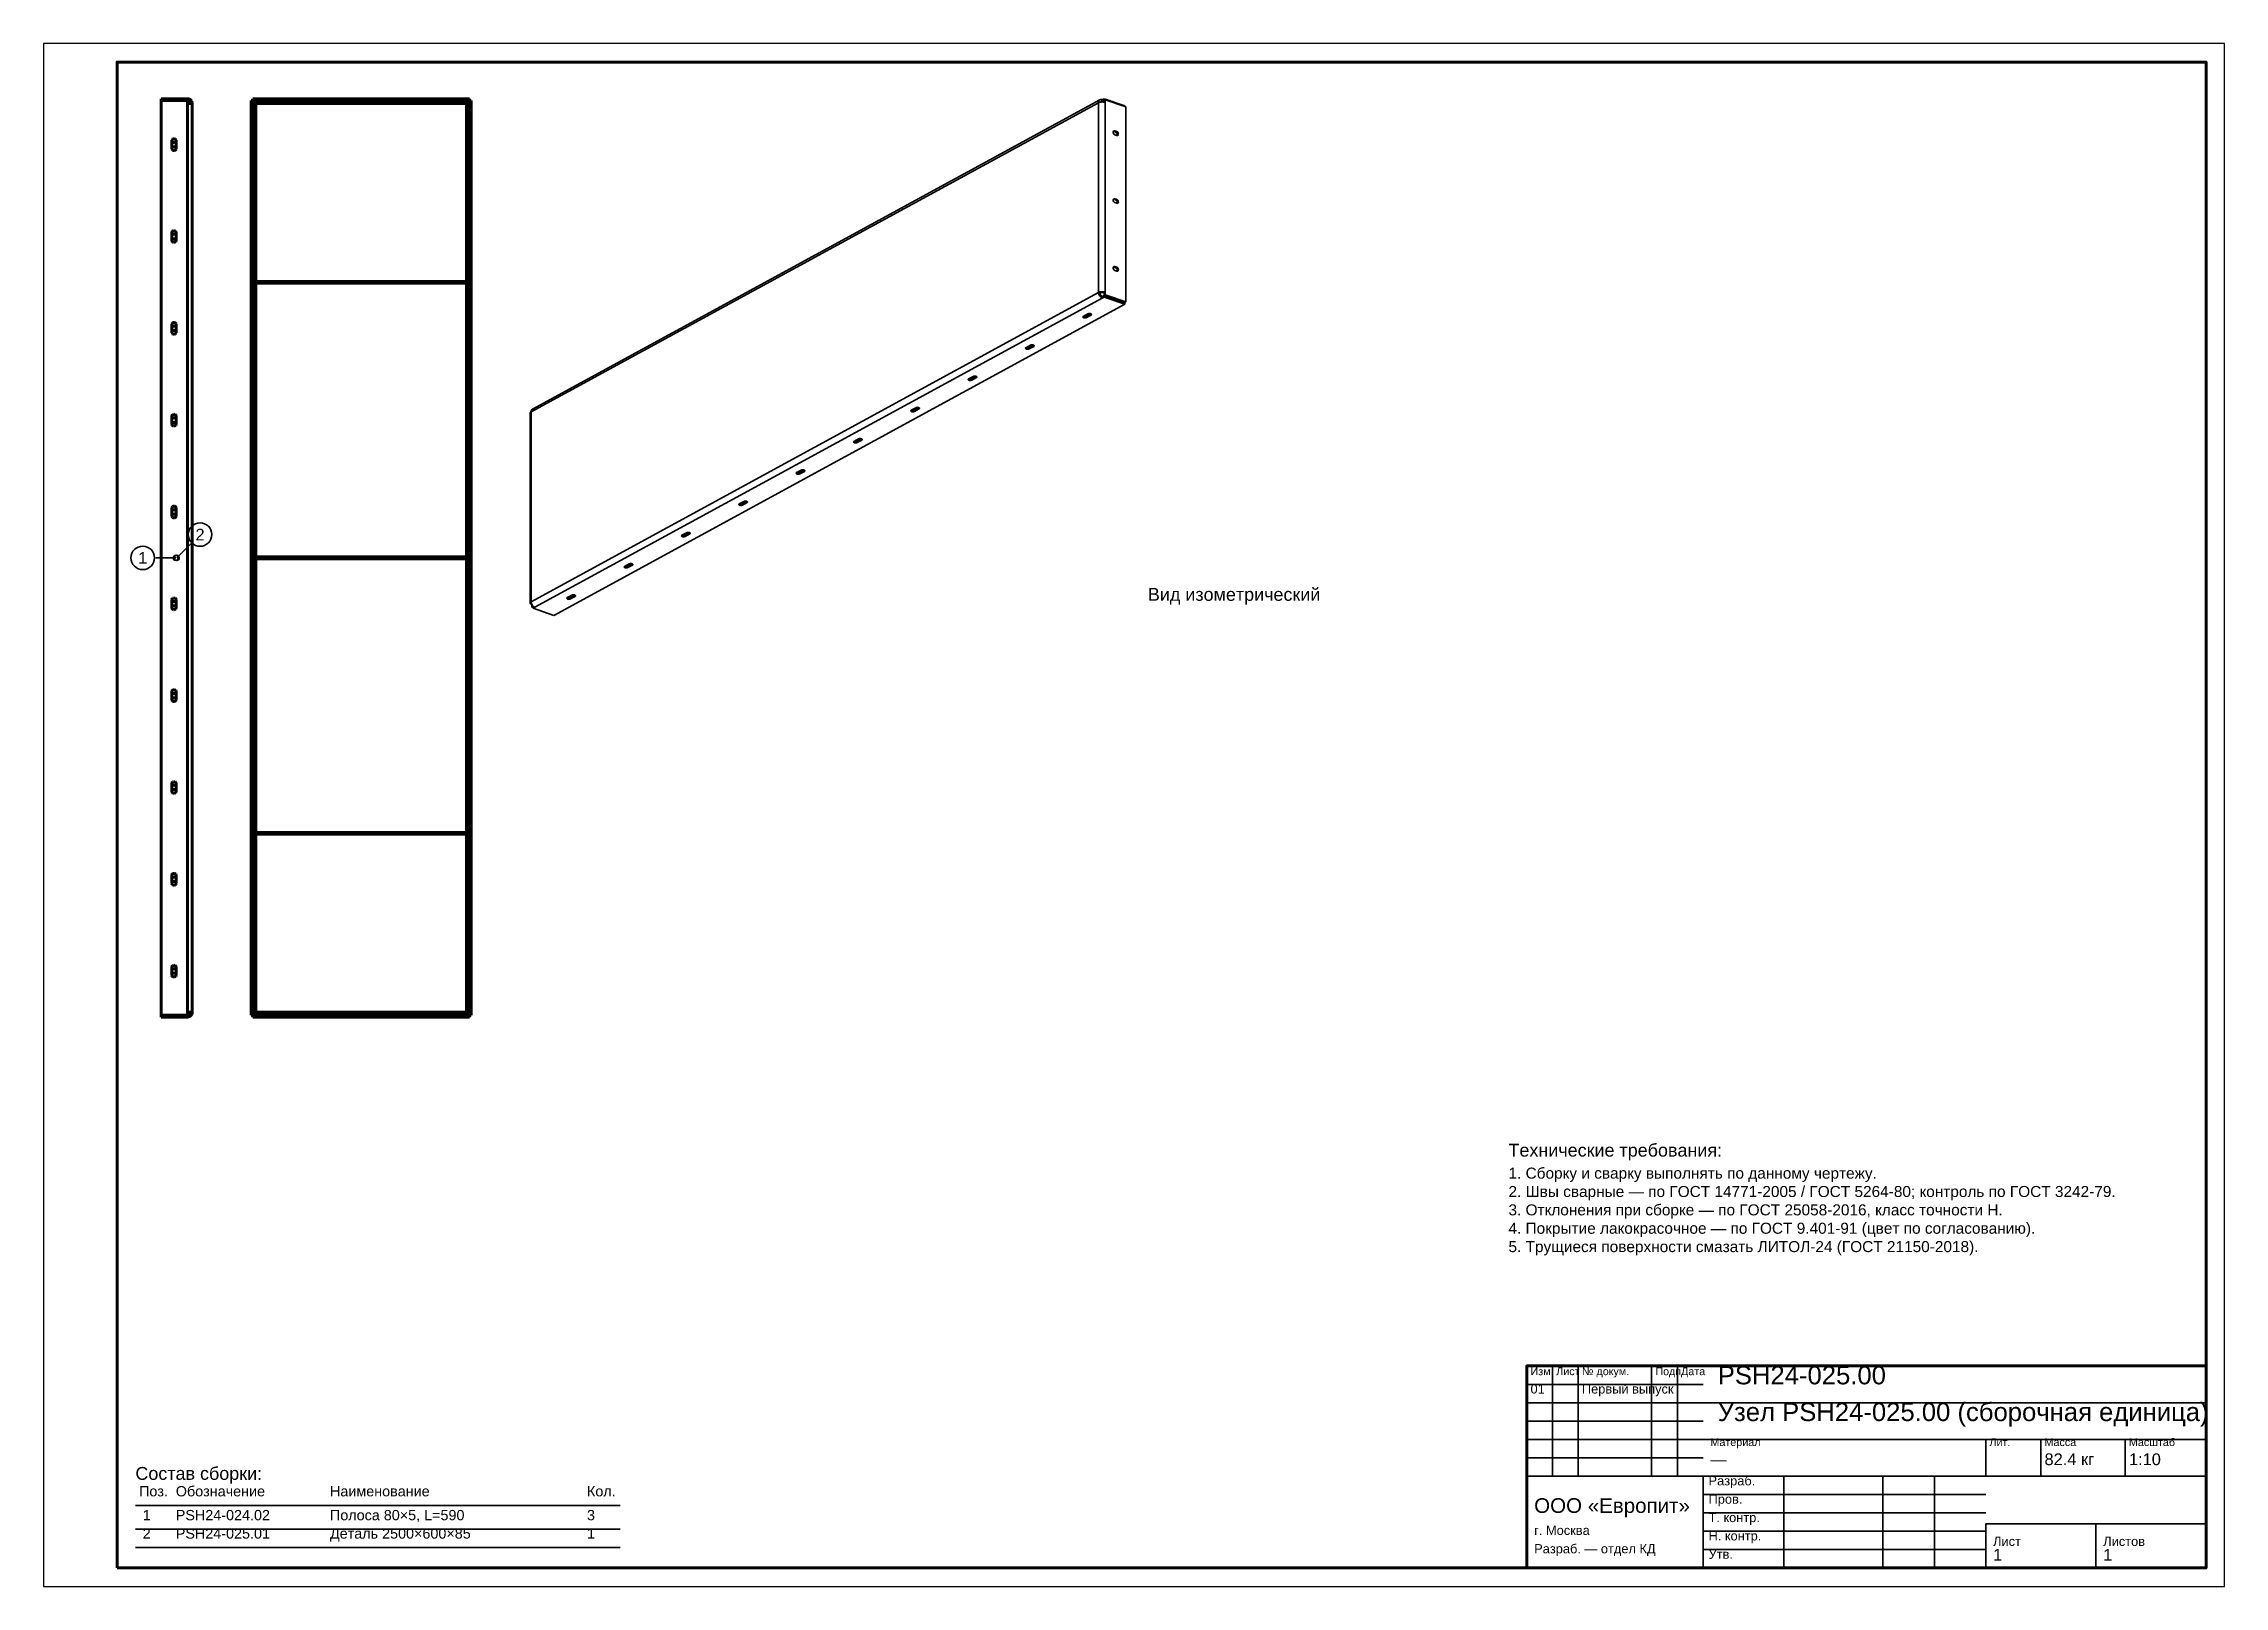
# Model space of a CAD drawing. Header units: millimetres. Extents: x 0 to 594, y 0 to 420.
import ezdxf
from ezdxf.enums import TextEntityAlignment as Align

# ---------------------------------------------------------------- set-up
doc = ezdxf.new("R2010")
doc.units = ezdxf.units.MM
doc.styles.add('GOST', font='Arial')

msp = doc.modelspace()

# ---------------------------------------------------------------- linework, layer by layer
at = {"color": 1, "lineweight": 70}
for p, q in [((32, 404.5), (32, 405)), ((32, 405), (39.2, 405)), ((39.2, 404.5), (32, 404.5)), ((32, 155.51), (32, 404.49)), ((39.2, 404.49), (32, 404.49)), ((39.2, 405), (39.2, 404.5)), ((39.2, 405), (39.45, 404.98)), ((39.2, 404.5), (39.41, 404.47)), ((39.2, 404.49), (39.2, 403.7)), ((39.41, 404.47), (39.6, 404.39)), ((39.45, 404.98), (39.7, 404.9)), ((39.6, 404.39), (39.77, 404.27)), ((39.7, 404.9), (39.92, 404.78)), ((39.77, 404.27), (39.89, 404.1)), ((39.89, 404.1), (39.97, 403.91)), ((39.92, 404.78), (40.12, 404.62)), ((40.12, 404.62), (40.28, 404.42)), ((40.28, 404.42), (40.4, 404.2)), ((40.4, 404.2), (40.48, 403.95)), ((40.48, 403.95), (40.5, 403.7)), ((57, 404.49), (56.5, 404.49)), ((56.5, 155.51), (56.5, 404.49)), ((57, 404.49), (57, 155.51)), ((57.01, 404.5), (57.01, 405)), ((115.99, 405), (57.01, 405)), ((115.99, 404.5), (57.01, 404.5)), ((57.8, 404.5), (57.8, 404.49)), ((57.8, 404.49), (57.8, 404.48)), ((57.8, 404.48), (57.8, 404.46)), ((57.8, 404.46), (57.8, 404.42)), ((57.8, 404.42), (57.8, 404.38)), ((57.8, 404.38), (57.8, 404.33)), ((57.8, 404.33), (57.8, 404.27)), ((57.8, 404.27), (57.8, 404.2)), ((57.8, 404.2), (57.8, 404.13)), ((57.8, 404.13), (57.8, 404.05)), ((57.8, 404.05), (57.8, 403.96)), ((57.8, 403.96), (57.8, 403.88)), ((115.2, 404.5), (115.2, 404.49)), ((115.2, 404.49), (115.2, 404.48)), ((115.2, 404.48), (115.2, 404.46)), ((115.2, 404.46), (115.2, 404.42)), ((115.2, 404.42), (115.2, 404.38)), ((115.2, 404.38), (115.2, 404.33)), ((115.2, 404.33), (115.2, 404.27)), ((115.2, 404.27), (115.2, 404.2)), ((115.2, 404.2), (115.2, 404.13)), ((115.2, 404.13), (115.2, 404.05)), ((115.2, 404.05), (115.2, 403.96)), ((115.2, 403.96), (115.2, 403.88)), ((115.99, 404.5), (115.99, 405)), ((116.5, 404.49), (116, 404.49)), ((116, 155.51), (116, 404.49)), ((116.5, 155.51), (116.5, 404.49)), ((39.2, 403.7), (39.35, 403.7)), ((39.2, 403.7), (39.2, 156.3)), ((39.35, 403.7), (39.49, 403.7)), ((39.49, 403.7), (39.63, 403.7)), ((39.63, 403.7), (39.76, 403.7)), ((39.76, 403.7), (39.89, 403.7)), ((39.89, 403.7), (40.01, 403.7)), ((39.97, 403.91), (40, 403.7)), ((40.01, 403.7), (40.12, 403.7)), ((40.12, 403.7), (40.22, 403.7)), ((40.22, 403.7), (40.3, 403.7)), ((40.3, 403.7), (40.37, 403.7)), ((40.37, 403.7), (40.43, 403.7)), ((40.43, 403.7), (40.47, 403.7)), ((40.47, 403.7), (40.49, 403.7)), ((40.49, 403.7), (40.5, 403.7)), ((40.5, 403.7), (40.5, 156.3)), ((57, 403.7), (57.01, 403.7)), ((57.01, 403.7), (57.02, 403.7)), ((57.02, 403.7), (57.04, 403.7)), ((57.04, 403.7), (57.08, 403.7)), ((57.08, 403.7), (57.12, 403.7)), ((57.12, 403.7), (57.17, 403.7)), ((57.17, 403.7), (57.23, 403.7)), ((57.23, 403.7), (57.3, 403.7)), ((57.3, 403.7), (57.37, 403.7)), ((57.37, 403.7), (57.45, 403.7)), ((57.45, 403.7), (57.54, 403.7)), ((57.54, 403.7), (57.62, 403.7)), ((57.62, 403.7), (57.71, 403.7)), ((57.71, 403.7), (57.8, 403.7)), ((57.8, 403.88), (57.8, 403.79)), ((57.8, 403.79), (57.8, 403.7)), ((57.8, 403.7), (115.2, 403.7)), ((57.8, 355.25), (57.8, 403.7)), ((115.2, 403.88), (115.2, 403.79)), ((115.2, 403.79), (115.2, 403.7)), ((115.2, 403.7), (115.29, 403.7)), ((115.2, 355.25), (115.2, 403.7)), ((115.29, 403.7), (115.38, 403.7)), ((115.38, 403.7), (115.46, 403.7)), ((115.46, 403.7), (115.55, 403.7)), ((115.55, 403.7), (115.63, 403.7)), ((115.63, 403.7), (115.7, 403.7)), ((115.7, 403.7), (115.77, 403.7)), ((115.77, 403.7), (115.83, 403.7)), ((115.83, 403.7), (115.88, 403.7)), ((115.88, 403.7), (115.92, 403.7)), ((115.92, 403.7), (115.96, 403.7)), ((115.96, 403.7), (115.98, 403.7)), ((115.98, 403.7), (115.99, 403.7)), ((115.99, 403.7), (116, 403.7)), ((34.93, 393.69), (34.9, 393.5)), ((34.9, 393.5), (34.9, 391.5)), ((35.04, 393.08), (34.9, 393.02)), ((35.01, 393.85), (34.93, 393.69)), ((35.15, 393.99), (35.01, 393.85)), ((35.2, 393.1), (35.04, 393.08)), ((35.31, 394.07), (35.15, 393.99)), ((35.8, 393.1), (35.2, 393.1)), ((35.5, 394.1), (35.31, 394.07)), ((35.69, 394.07), (35.5, 394.1)), ((35.85, 393.99), (35.69, 394.07)), ((35.96, 393.08), (35.8, 393.1)), ((35.99, 393.85), (35.85, 393.99)), ((36.1, 393.02), (35.96, 393.08)), ((36.07, 393.69), (35.99, 393.85)), ((36.1, 393.5), (36.07, 393.69)), ((36.1, 391.5), (36.1, 393.5)), ((34.9, 391.98), (35.04, 391.92)), ((34.9, 391.5), (34.93, 391.31)), ((34.93, 391.31), (35.01, 391.15)), ((35.01, 391.15), (35.15, 391.01)), ((35.04, 391.92), (35.2, 391.9)), ((35.15, 391.01), (35.31, 390.93)), ((35.2, 391.9), (35.8, 391.9)), ((35.31, 390.93), (35.5, 390.9)), ((35.5, 390.9), (35.69, 390.93)), ((35.69, 390.93), (35.85, 391.01)), ((35.8, 391.9), (35.96, 391.92)), ((35.85, 391.01), (35.99, 391.15)), ((35.96, 391.92), (36.1, 391.98)), ((35.99, 391.15), (36.07, 391.31)), ((36.07, 391.31), (36.1, 391.5)), ((34.93, 368.69), (34.9, 368.5)), ((34.9, 368.5), (34.9, 366.5)), ((35.01, 368.85), (34.93, 368.69)), ((35.15, 368.99), (35.01, 368.85)), ((35.31, 369.07), (35.15, 368.99)), ((35.5, 369.1), (35.31, 369.07)), ((35.69, 369.07), (35.5, 369.1)), ((35.85, 368.99), (35.69, 369.07)), ((35.99, 368.85), (35.85, 368.99)), ((36.07, 368.69), (35.99, 368.85)), ((36.1, 368.5), (36.07, 368.69)), ((36.1, 366.5), (36.1, 368.5)), ((35.04, 368.08), (34.9, 368.02)), ((34.9, 366.98), (35.04, 366.92)), ((34.9, 366.5), (34.93, 366.31)), ((34.93, 366.31), (35.01, 366.15)), ((35.01, 366.15), (35.15, 366.01)), ((35.2, 368.1), (35.04, 368.08)), ((35.04, 366.92), (35.2, 366.9)), ((35.15, 366.01), (35.31, 365.93)), ((35.8, 368.1), (35.2, 368.1)), ((35.2, 366.9), (35.8, 366.9)), ((35.31, 365.93), (35.5, 365.9)), ((35.5, 365.9), (35.69, 365.93)), ((35.69, 365.93), (35.85, 366.01)), ((35.96, 368.08), (35.8, 368.1)), ((35.8, 366.9), (35.96, 366.92)), ((35.85, 366.01), (35.99, 366.15)), ((36.1, 368.02), (35.96, 368.08)), ((35.96, 366.92), (36.1, 366.98)), ((35.99, 366.15), (36.07, 366.31)), ((36.07, 366.31), (36.1, 366.5)), ((57, 355.25), (57, 354.75)), ((57, 355.25), (116, 355.25)), ((116, 354.75), (57, 354.75)), ((57.8, 280.25), (57.8, 354.75)), ((115.2, 280.25), (115.2, 354.75)), ((116, 355.25), (116, 354.75)), ((34.93, 343.69), (34.9, 343.5)), ((34.9, 343.5), (34.9, 341.5)), ((35.04, 343.08), (34.9, 343.02)), ((34.9, 341.98), (35.04, 341.92)), ((34.9, 341.5), (34.93, 341.31)), ((35.01, 343.85), (34.93, 343.69)), ((34.93, 341.31), (35.01, 341.15)), ((35.15, 343.99), (35.01, 343.85)), ((35.01, 341.15), (35.15, 341.01)), ((35.2, 343.1), (35.04, 343.08)), ((35.04, 341.92), (35.2, 341.9)), ((35.31, 344.07), (35.15, 343.99)), ((35.15, 341.01), (35.31, 340.93)), ((35.8, 343.1), (35.2, 343.1)), ((35.2, 341.9), (35.8, 341.9)), ((35.5, 344.1), (35.31, 344.07)), ((35.31, 340.93), (35.5, 340.9)), ((35.69, 344.07), (35.5, 344.1)), ((35.5, 340.9), (35.69, 340.93)), ((35.85, 343.99), (35.69, 344.07)), ((35.69, 340.93), (35.85, 341.01)), ((35.96, 343.08), (35.8, 343.1)), ((35.8, 341.9), (35.96, 341.92)), ((35.99, 343.85), (35.85, 343.99)), ((35.85, 341.01), (35.99, 341.15)), ((36.1, 343.02), (35.96, 343.08)), ((35.96, 341.92), (36.1, 341.98)), ((36.07, 343.69), (35.99, 343.85)), ((35.99, 341.15), (36.07, 341.31)), ((36.1, 343.5), (36.07, 343.69)), ((36.07, 341.31), (36.1, 341.5)), ((36.1, 341.5), (36.1, 343.5)), ((34.93, 318.69), (34.9, 318.5)), ((34.9, 318.5), (34.9, 316.5)), ((35.04, 318.08), (34.9, 318.02)), ((34.9, 316.98), (35.04, 316.92)), ((34.9, 316.5), (34.93, 316.31)), ((35.01, 318.85), (34.93, 318.69)), ((34.93, 316.31), (35.01, 316.15)), ((35.15, 318.99), (35.01, 318.85)), ((35.01, 316.15), (35.15, 316.01)), ((35.2, 318.1), (35.04, 318.08)), ((35.04, 316.92), (35.2, 316.9)), ((35.31, 319.07), (35.15, 318.99)), ((35.15, 316.01), (35.31, 315.93)), ((35.8, 318.1), (35.2, 318.1)), ((35.2, 316.9), (35.8, 316.9)), ((35.5, 319.1), (35.31, 319.07)), ((35.31, 315.93), (35.5, 315.9)), ((35.69, 319.07), (35.5, 319.1)), ((35.5, 315.9), (35.69, 315.93)), ((35.85, 318.99), (35.69, 319.07)), ((35.69, 315.93), (35.85, 316.01)), ((35.96, 318.08), (35.8, 318.1)), ((35.8, 316.9), (35.96, 316.92)), ((35.99, 318.85), (35.85, 318.99)), ((35.85, 316.01), (35.99, 316.15)), ((36.1, 318.02), (35.96, 318.08)), ((35.96, 316.92), (36.1, 316.98)), ((36.07, 318.69), (35.99, 318.85)), ((35.99, 316.15), (36.07, 316.31)), ((36.1, 318.5), (36.07, 318.69)), ((36.07, 316.31), (36.1, 316.5)), ((36.1, 316.5), (36.1, 318.5)), ((34.93, 293.69), (34.9, 293.5)), ((34.9, 293.5), (34.9, 291.5)), ((35.04, 293.08), (34.9, 293.02)), ((34.9, 291.98), (35.04, 291.92)), ((34.9, 291.5), (34.93, 291.31)), ((35.01, 293.85), (34.93, 293.69)), ((34.93, 291.31), (35.01, 291.15)), ((35.15, 293.99), (35.01, 293.85)), ((35.01, 291.15), (35.15, 291.01)), ((35.2, 293.1), (35.04, 293.08)), ((35.04, 291.92), (35.2, 291.9)), ((35.31, 294.07), (35.15, 293.99)), ((35.8, 293.1), (35.2, 293.1)), ((35.2, 291.9), (35.8, 291.9)), ((35.5, 294.1), (35.31, 294.07)), ((35.69, 294.07), (35.5, 294.1)), ((35.85, 293.99), (35.69, 294.07)), ((35.96, 293.08), (35.8, 293.1)), ((35.8, 291.9), (35.96, 291.92)), ((35.99, 293.85), (35.85, 293.99)), ((35.85, 291.01), (35.99, 291.15)), ((36.1, 293.02), (35.96, 293.08)), ((35.96, 291.92), (36.1, 291.98)), ((36.07, 293.69), (35.99, 293.85)), ((35.99, 291.15), (36.07, 291.31)), ((36.1, 293.5), (36.07, 293.69)), ((36.07, 291.31), (36.1, 291.5)), ((36.1, 291.5), (36.1, 293.5)), ((35.15, 291.01), (35.31, 290.93)), ((35.31, 290.93), (35.5, 290.9)), ((35.5, 290.9), (35.69, 290.93)), ((35.69, 290.93), (35.85, 291.01)), ((57, 280.25), (57, 279.75)), ((57, 280.25), (116, 280.25)), ((116, 279.75), (57, 279.75)), ((57.8, 205.25), (57.8, 279.75)), ((115.2, 205.25), (115.2, 279.75)), ((116, 280.25), (116, 279.75)), ((34.93, 268.69), (34.9, 268.5)), ((34.9, 268.5), (34.9, 266.5)), ((35.04, 268.08), (34.9, 268.02)), ((35.01, 268.85), (34.93, 268.69)), ((35.15, 268.99), (35.01, 268.85)), ((35.2, 268.1), (35.04, 268.08)), ((35.31, 269.07), (35.15, 268.99)), ((35.8, 268.1), (35.2, 268.1)), ((35.5, 269.1), (35.31, 269.07)), ((35.69, 269.07), (35.5, 269.1)), ((35.85, 268.99), (35.69, 269.07)), ((35.96, 268.08), (35.8, 268.1)), ((35.99, 268.85), (35.85, 268.99)), ((36.1, 268.02), (35.96, 268.08)), ((36.07, 268.69), (35.99, 268.85)), ((36.1, 268.5), (36.07, 268.69)), ((36.1, 266.5), (36.1, 268.5)), ((34.9, 266.98), (35.04, 266.92)), ((34.9, 266.5), (34.93, 266.31)), ((34.93, 266.31), (35.01, 266.15)), ((35.01, 266.15), (35.15, 266.01)), ((35.04, 266.92), (35.2, 266.9)), ((35.15, 266.01), (35.31, 265.93)), ((35.2, 266.9), (35.8, 266.9)), ((35.31, 265.93), (35.5, 265.9)), ((35.5, 265.9), (35.69, 265.93)), ((35.69, 265.93), (35.85, 266.01)), ((35.8, 266.9), (35.96, 266.92)), ((35.85, 266.01), (35.99, 266.15)), ((35.96, 266.92), (36.1, 266.98)), ((35.99, 266.15), (36.07, 266.31)), ((36.07, 266.31), (36.1, 266.5)), ((34.93, 243.69), (34.9, 243.5)), ((35.01, 243.85), (34.93, 243.69)), ((35.15, 243.99), (35.01, 243.85)), ((35.31, 244.07), (35.15, 243.99)), ((35.5, 244.1), (35.31, 244.07)), ((35.69, 244.07), (35.5, 244.1)), ((35.85, 243.99), (35.69, 244.07)), ((35.99, 243.85), (35.85, 243.99)), ((36.07, 243.69), (35.99, 243.85)), ((36.1, 243.5), (36.07, 243.69)), ((34.9, 243.5), (34.9, 241.5)), ((35.04, 243.08), (34.9, 243.02)), ((34.9, 241.98), (35.04, 241.92)), ((34.9, 241.5), (34.93, 241.31)), ((34.93, 241.31), (35.01, 241.15)), ((35.01, 241.15), (35.15, 241.01)), ((35.2, 243.1), (35.04, 243.08)), ((35.04, 241.92), (35.2, 241.9)), ((35.15, 241.01), (35.31, 240.93)), ((35.8, 243.1), (35.2, 243.1)), ((35.2, 241.9), (35.8, 241.9)), ((35.31, 240.93), (35.5, 240.9)), ((35.5, 240.9), (35.69, 240.93)), ((35.69, 240.93), (35.85, 241.01)), ((35.96, 243.08), (35.8, 243.1)), ((35.8, 241.9), (35.96, 241.92)), ((35.85, 241.01), (35.99, 241.15)), ((36.1, 243.02), (35.96, 243.08)), ((35.96, 241.92), (36.1, 241.98)), ((35.99, 241.15), (36.07, 241.31)), ((36.07, 241.31), (36.1, 241.5)), ((36.1, 241.5), (36.1, 243.5)), ((34.93, 218.69), (34.9, 218.5)), ((34.9, 218.5), (34.9, 216.5)), ((35.04, 218.08), (34.9, 218.02)), ((34.9, 216.98), (35.04, 216.92)), ((34.9, 216.5), (34.93, 216.31)), ((35.01, 218.85), (34.93, 218.69)), ((34.93, 216.31), (35.01, 216.15)), ((35.15, 218.99), (35.01, 218.85)), ((35.01, 216.15), (35.15, 216.01)), ((35.2, 218.1), (35.04, 218.08)), ((35.04, 216.92), (35.2, 216.9)), ((35.31, 219.07), (35.15, 218.99)), ((35.15, 216.01), (35.31, 215.93)), ((35.8, 218.1), (35.2, 218.1)), ((35.2, 216.9), (35.8, 216.9)), ((35.5, 219.1), (35.31, 219.07)), ((35.31, 215.93), (35.5, 215.9)), ((35.69, 219.07), (35.5, 219.1)), ((35.5, 215.9), (35.69, 215.93)), ((35.85, 218.99), (35.69, 219.07)), ((35.69, 215.93), (35.85, 216.01)), ((35.96, 218.08), (35.8, 218.1)), ((35.8, 216.9), (35.96, 216.92)), ((35.99, 218.85), (35.85, 218.99)), ((35.85, 216.01), (35.99, 216.15)), ((36.1, 218.02), (35.96, 218.08)), ((35.96, 216.92), (36.1, 216.98)), ((36.07, 218.69), (35.99, 218.85)), ((35.99, 216.15), (36.07, 216.31)), ((36.1, 218.5), (36.07, 218.69)), ((36.07, 216.31), (36.1, 216.5)), ((36.1, 216.5), (36.1, 218.5)), ((57, 205.25), (57, 204.75)), ((57, 205.25), (116, 205.25)), ((116, 204.75), (57, 204.75)), ((57.8, 156.3), (57.8, 204.75)), ((115.2, 156.3), (115.2, 204.75)), ((116, 205.25), (116, 204.75)), ((34.93, 193.69), (34.9, 193.5)), ((34.9, 193.5), (34.9, 191.5)), ((35.04, 193.08), (34.9, 193.02)), ((34.9, 191.98), (35.04, 191.92)), ((34.9, 191.5), (34.93, 191.31)), ((35.01, 193.85), (34.93, 193.69)), ((34.93, 191.31), (35.01, 191.15)), ((35.15, 193.99), (35.01, 193.85)), ((35.01, 191.15), (35.15, 191.01)), ((35.2, 193.1), (35.04, 193.08)), ((35.04, 191.92), (35.2, 191.9)), ((35.31, 194.07), (35.15, 193.99)), ((35.15, 191.01), (35.31, 190.93)), ((35.8, 193.1), (35.2, 193.1)), ((35.2, 191.9), (35.8, 191.9)), ((35.5, 194.1), (35.31, 194.07)), ((35.31, 190.93), (35.5, 190.9)), ((35.69, 194.07), (35.5, 194.1)), ((35.5, 190.9), (35.69, 190.93)), ((35.85, 193.99), (35.69, 194.07)), ((35.69, 190.93), (35.85, 191.01)), ((35.96, 193.08), (35.8, 193.1)), ((35.8, 191.9), (35.96, 191.92)), ((35.99, 193.85), (35.85, 193.99)), ((35.85, 191.01), (35.99, 191.15)), ((36.1, 193.02), (35.96, 193.08)), ((35.96, 191.92), (36.1, 191.98)), ((36.07, 193.69), (35.99, 193.85)), ((35.99, 191.15), (36.07, 191.31)), ((36.1, 193.5), (36.07, 193.69)), ((36.07, 191.31), (36.1, 191.5)), ((36.1, 191.5), (36.1, 193.5)), ((34.93, 168.69), (34.9, 168.5)), ((34.9, 168.5), (34.9, 166.5)), ((35.04, 168.08), (34.9, 168.02)), ((34.9, 166.98), (35.04, 166.92)), ((34.9, 166.5), (34.93, 166.31)), ((35.01, 168.85), (34.93, 168.69)), ((35.15, 168.99), (35.01, 168.85)), ((35.2, 168.1), (35.04, 168.08)), ((35.04, 166.92), (35.2, 166.9)), ((35.31, 169.07), (35.15, 168.99)), ((35.8, 168.1), (35.2, 168.1)), ((35.2, 166.9), (35.8, 166.9)), ((35.5, 169.1), (35.31, 169.07)), ((35.69, 169.07), (35.5, 169.1)), ((35.85, 168.99), (35.69, 169.07)), ((35.96, 168.08), (35.8, 168.1)), ((35.8, 166.9), (35.96, 166.92)), ((35.99, 168.85), (35.85, 168.99)), ((36.1, 168.02), (35.96, 168.08)), ((35.96, 166.92), (36.1, 166.98)), ((36.07, 168.69), (35.99, 168.85)), ((36.1, 168.5), (36.07, 168.69)), ((36.07, 166.31), (36.1, 166.5)), ((36.1, 166.5), (36.1, 168.5)), ((34.93, 166.31), (35.01, 166.15)), ((35.01, 166.15), (35.15, 166.01)), ((35.15, 166.01), (35.31, 165.93)), ((35.31, 165.93), (35.5, 165.9)), ((35.5, 165.9), (35.69, 165.93)), ((35.69, 165.93), (35.85, 166.01)), ((35.85, 166.01), (35.99, 166.15)), ((35.99, 166.15), (36.07, 166.31)), ((32, 155.51), (39.2, 155.51)), ((32, 155.5), (32, 155)), ((39.2, 155.5), (32, 155.5)), ((32, 155), (39.2, 155)), ((39.2, 156.3), (39.2, 155.51)), ((39.35, 156.3), (39.2, 156.3)), ((39.2, 155.5), (39.41, 155.53)), ((39.2, 155), (39.2, 155.5)), ((39.45, 155.02), (39.2, 155)), ((39.49, 156.3), (39.35, 156.3)), ((39.41, 155.53), (39.6, 155.61)), ((39.7, 155.1), (39.45, 155.02)), ((39.63, 156.3), (39.49, 156.3)), ((39.6, 155.61), (39.77, 155.73)), ((39.76, 156.3), (39.63, 156.3)), ((39.92, 155.22), (39.7, 155.1)), ((39.89, 156.3), (39.76, 156.3)), ((39.77, 155.73), (39.89, 155.9)), ((40.01, 156.3), (39.89, 156.3)), ((39.89, 155.9), (39.97, 156.09)), ((40.12, 155.38), (39.92, 155.22)), ((39.97, 156.09), (40, 156.3)), ((40.12, 156.3), (40.01, 156.3)), ((40.22, 156.3), (40.12, 156.3)), ((40.28, 155.58), (40.12, 155.38)), ((40.3, 156.3), (40.22, 156.3)), ((40.4, 155.8), (40.28, 155.58)), ((40.37, 156.3), (40.3, 156.3)), ((40.43, 156.3), (40.37, 156.3)), ((40.48, 156.05), (40.4, 155.8)), ((40.47, 156.3), (40.43, 156.3)), ((40.49, 156.3), (40.47, 156.3)), ((40.5, 156.3), (40.48, 156.05)), ((40.5, 156.3), (40.49, 156.3)), ((56.5, 155.51), (57, 155.51)), ((57.01, 156.3), (57, 156.3)), ((57.02, 156.3), (57.01, 156.3)), ((57.01, 155.5), (57.01, 155)), ((57.01, 155.5), (115.99, 155.5)), ((115.99, 155), (57.01, 155)), ((57.04, 156.3), (57.02, 156.3)), ((57.08, 156.3), (57.04, 156.3)), ((57.12, 156.3), (57.08, 156.3)), ((57.17, 156.3), (57.12, 156.3)), ((57.23, 156.3), (57.17, 156.3)), ((57.3, 156.3), (57.23, 156.3)), ((57.37, 156.3), (57.3, 156.3)), ((57.45, 156.3), (57.37, 156.3)), ((57.54, 156.3), (57.45, 156.3)), ((57.62, 156.3), (57.54, 156.3)), ((57.71, 156.3), (57.62, 156.3)), ((57.8, 156.3), (57.71, 156.3)), ((57.8, 156.21), (57.8, 156.3)), ((115.2, 156.3), (57.8, 156.3)), ((57.8, 156.12), (57.8, 156.21)), ((57.8, 156.04), (57.8, 156.12)), ((57.8, 155.95), (57.8, 156.04)), ((57.8, 155.87), (57.8, 155.95)), ((57.8, 155.8), (57.8, 155.87)), ((57.8, 155.73), (57.8, 155.8)), ((57.8, 155.67), (57.8, 155.73)), ((57.8, 155.62), (57.8, 155.67)), ((57.8, 155.58), (57.8, 155.62)), ((57.8, 155.54), (57.8, 155.58)), ((57.8, 155.52), (57.8, 155.54)), ((57.8, 155.51), (57.8, 155.52)), ((57.8, 155.5), (57.8, 155.51)), ((115.2, 156.21), (115.2, 156.3)), ((115.29, 156.3), (115.2, 156.3)), ((115.2, 156.12), (115.2, 156.21)), ((115.2, 156.04), (115.2, 156.12)), ((115.2, 155.95), (115.2, 156.04)), ((115.2, 155.87), (115.2, 155.95)), ((115.2, 155.8), (115.2, 155.87)), ((115.2, 155.73), (115.2, 155.8)), ((115.2, 155.67), (115.2, 155.73)), ((115.2, 155.62), (115.2, 155.67)), ((115.2, 155.58), (115.2, 155.62)), ((115.2, 155.54), (115.2, 155.58)), ((115.2, 155.52), (115.2, 155.54)), ((115.2, 155.51), (115.2, 155.52)), ((115.2, 155.5), (115.2, 155.51)), ((115.38, 156.3), (115.29, 156.3)), ((115.46, 156.3), (115.38, 156.3)), ((115.55, 156.3), (115.46, 156.3)), ((115.63, 156.3), (115.55, 156.3)), ((115.7, 156.3), (115.63, 156.3)), ((115.77, 156.3), (115.7, 156.3)), ((115.83, 156.3), (115.77, 156.3)), ((115.88, 156.3), (115.83, 156.3)), ((115.92, 156.3), (115.88, 156.3)), ((115.96, 156.3), (115.92, 156.3)), ((115.98, 156.3), (115.96, 156.3)), ((115.99, 156.3), (115.98, 156.3)), ((116, 156.3), (115.99, 156.3)), ((115.99, 155.5), (115.99, 155)), ((116, 155.51), (116.5, 155.51))]:
    msp.add_line(p, q, dxfattribs=at)
at = {"color": 1, "lineweight": 35}
for p, q in [((287.73, 404.7), (133.18, 320.52)), ((287.36, 404.17), (287.33, 403.91)), ((287.51, 403.99), (287.33, 403.91)), ((287.44, 404.39), (287.36, 404.17)), ((287.56, 404.57), (287.44, 404.39)), ((287.72, 404.06), (287.51, 403.99)), ((287.64, 404.64), (287.56, 404.57)), ((287.73, 404.7), (287.64, 404.64)), ((287.96, 404.1), (287.72, 404.06)), ((287.87, 404.76), (287.73, 404.7)), ((287.79, 404.07), (287.86, 404.18)), ((287.86, 404.18), (287.97, 404.26)), ((288.02, 404.78), (287.87, 404.76)), ((288.21, 404.12), (287.96, 404.1)), ((287.97, 404.26), (288.05, 404.3)), ((288.18, 404.77), (288.02, 404.78)), ((288.35, 404.28), (288.04, 404.11)), ((288.05, 404.3), (288.15, 404.31)), ((288.15, 404.31), (288.25, 404.31)), ((288.35, 404.73), (288.18, 404.77)), ((288.46, 404.12), (288.21, 404.12)), ((288.25, 404.31), (288.35, 404.28)), ((288.35, 404.73), (288.84, 405)), ((288.35, 404.73), (288.35, 404.28)), ((288.84, 404.55), (288.35, 404.28)), ((288.71, 404.1), (288.46, 404.12)), ((288.95, 404.06), (288.71, 404.1)), ((288.84, 405), (294.47, 403.04)), ((288.84, 404.55), (288.84, 405)), ((288.85, 404.55), (288.84, 404.55)), ((289.16, 404.72), (288.85, 404.55)), ((288.85, 404.55), (288.85, 404.08)), ((289.16, 404), (288.95, 404.06)), ((294.78, 402.76), (289.16, 404.72)), ((289.16, 404.72), (289.16, 404)), ((289.16, 352.34), (289.16, 404)), ((132.78, 319.73), (287.33, 403.91)), ((287.33, 403.91), (287.33, 352.25)), ((294.47, 403.04), (294.47, 402.87)), ((294.78, 349.67), (294.78, 402.76)), ((291.37, 396.01), (291.35, 395.85)), ((291.35, 395.85), (291.37, 395.68)), ((291.43, 396.14), (291.37, 396.01)), ((291.37, 395.68), (291.44, 395.5)), ((291.4, 396.09), (291.5, 396.07)), ((291.53, 396.22), (291.43, 396.14)), ((291.44, 395.5), (291.54, 395.35)), ((291.5, 396.07), (291.82, 396.24)), ((291.5, 396.07), (291.97, 395.9)), ((291.66, 396.26), (291.53, 396.22)), ((291.54, 395.35), (291.67, 395.23)), ((291.82, 396.24), (291.66, 396.26)), ((291.67, 395.23), (291.82, 395.16)), ((292.29, 396.07), (291.82, 396.24)), ((291.82, 395.16), (292.29, 394.99)), ((291.97, 395.9), (292.29, 396.07)), ((291.97, 395.9), (292.09, 395.84)), ((292.09, 395.84), (292.2, 395.75)), ((292.2, 395.75), (292.3, 395.64)), ((292.43, 396), (292.29, 396.07)), ((292.29, 394.99), (292.44, 394.97)), ((292.3, 395.64), (292.37, 395.5)), ((292.37, 395.5), (292.42, 395.36)), ((292.43, 395.09), (292.39, 394.97)), ((292.42, 395.36), (292.44, 395.22)), ((292.56, 395.88), (292.43, 396)), ((292.44, 395.22), (292.43, 395.09)), ((292.44, 394.97), (292.57, 395.01)), ((292.66, 395.72), (292.56, 395.88)), ((292.57, 395.01), (292.67, 395.09)), ((292.73, 395.55), (292.66, 395.72)), ((292.67, 395.09), (292.73, 395.22)), ((292.75, 395.38), (292.73, 395.55)), ((292.73, 395.22), (292.75, 395.38)), ((291.37, 377.56), (291.35, 377.4)), ((291.35, 377.4), (291.37, 377.22)), ((291.43, 377.69), (291.37, 377.56)), ((291.37, 377.22), (291.44, 377.05)), ((291.4, 377.64), (291.5, 377.61)), ((291.53, 377.77), (291.43, 377.69)), ((291.44, 377.05), (291.54, 376.9)), ((291.5, 377.61), (291.82, 377.79)), ((291.5, 377.61), (291.97, 377.45)), ((291.66, 377.81), (291.53, 377.77)), ((291.54, 376.9), (291.67, 376.78)), ((291.82, 377.79), (291.66, 377.81)), ((291.67, 376.78), (291.82, 376.71)), ((292.29, 377.62), (291.82, 377.79)), ((291.82, 376.71), (292.29, 376.54)), ((291.97, 377.45), (292.29, 377.62)), ((291.97, 377.45), (292.09, 377.39)), ((292.09, 377.39), (292.2, 377.3)), ((292.2, 377.3), (292.3, 377.19)), ((292.43, 377.55), (292.29, 377.62)), ((292.29, 376.54), (292.44, 376.52)), ((292.3, 377.19), (292.37, 377.05)), ((292.37, 377.05), (292.42, 376.91)), ((292.43, 376.63), (292.39, 376.52)), ((292.42, 376.91), (292.44, 376.77)), ((292.56, 377.43), (292.43, 377.55)), ((292.44, 376.77), (292.43, 376.63)), ((292.44, 376.52), (292.57, 376.55)), ((292.66, 377.27), (292.56, 377.43)), ((292.57, 376.55), (292.67, 376.64)), ((292.73, 377.1), (292.66, 377.27)), ((292.67, 376.64), (292.73, 376.77)), ((292.75, 376.93), (292.73, 377.1)), ((292.73, 376.77), (292.75, 376.93)), ((291.37, 359.11), (291.35, 358.95)), ((291.35, 358.95), (291.37, 358.77)), ((291.43, 359.23), (291.37, 359.11)), ((291.37, 358.77), (291.44, 358.6)), ((291.4, 359.19), (291.5, 359.16)), ((291.53, 359.32), (291.43, 359.23)), ((291.44, 358.6), (291.54, 358.45)), ((291.5, 359.16), (291.82, 359.33)), ((291.5, 359.16), (291.97, 359)), ((291.66, 359.36), (291.53, 359.32)), ((291.54, 358.45), (291.67, 358.33)), ((291.82, 359.33), (291.66, 359.36)), ((291.67, 358.33), (291.82, 358.25)), ((292.29, 359.17), (291.82, 359.33)), ((291.82, 358.25), (292.29, 358.09)), ((291.97, 359), (292.29, 359.17)), ((291.97, 359), (292.09, 358.94)), ((292.09, 358.94), (292.2, 358.85)), ((292.2, 358.85), (292.3, 358.74)), ((292.43, 359.09), (292.29, 359.17)), ((292.29, 358.09), (292.44, 358.07)), ((292.3, 358.74), (292.37, 358.6)), ((292.37, 358.6), (292.42, 358.46)), ((292.43, 358.18), (292.39, 358.07)), ((292.42, 358.46), (292.44, 358.32)), ((292.56, 358.97), (292.43, 359.09)), ((292.44, 358.32), (292.43, 358.18)), ((292.44, 358.07), (292.57, 358.1)), ((292.66, 358.82), (292.56, 358.97)), ((292.57, 358.1), (292.67, 358.19)), ((292.73, 358.65), (292.66, 358.82)), ((292.67, 358.19), (292.73, 358.32)), ((292.75, 358.48), (292.73, 358.65)), ((292.73, 358.32), (292.75, 358.48)), ((132.78, 268.07), (287.33, 352.25)), ((133.8, 266.54), (288.35, 350.73)), ((287.33, 352.25), (287.51, 352.33)), ((287.72, 352.11), (287.33, 352.25)), ((287.33, 352.25), (287.35, 352.02)), ((287.35, 352.02), (287.41, 351.78)), ((287.41, 351.78), (287.51, 351.54)), ((287.51, 352.33), (287.72, 352.39)), ((287.51, 351.54), (287.63, 351.32)), ((287.63, 351.32), (287.79, 351.12)), ((287.72, 352.39), (287.96, 352.44)), ((287.83, 352.16), (287.72, 352.11)), ((287.74, 351.97), (287.72, 352.11)), ((287.77, 351.82), (287.74, 351.97)), ((287.83, 351.68), (287.77, 351.82)), ((287.79, 351.12), (287.96, 350.95)), ((287.96, 352.2), (287.83, 352.16)), ((287.91, 351.54), (287.83, 351.68)), ((288, 351.42), (287.91, 351.54)), ((287.96, 352.44), (288.21, 352.46)), ((288.26, 352.24), (287.96, 352.2)), ((287.96, 350.95), (288.15, 350.82)), ((288.11, 351.31), (288, 351.42)), ((288.23, 351.23), (288.11, 351.31)), ((288.15, 350.82), (288.35, 350.73)), ((288.21, 352.46), (288.46, 352.46)), ((288.35, 351.18), (288.23, 351.23)), ((288.57, 352.23), (288.26, 352.24)), ((288.84, 351.45), (288.35, 351.18)), ((288.35, 351.18), (288.35, 350.73)), ((288.35, 350.73), (288.84, 351)), ((288.46, 352.46), (288.71, 352.44)), ((288.85, 352.17), (288.57, 352.23)), ((288.71, 352.44), (288.95, 352.4)), ((288.84, 351), (288.84, 351.45)), ((288.84, 351.45), (294.47, 349.49)), ((294.47, 349.04), (288.84, 351)), ((288.85, 352.17), (289.16, 352.34)), ((288.85, 352.17), (288.85, 351.45)), ((289.16, 351.63), (288.85, 351.45)), ((288.85, 351.45), (294.47, 349.49)), ((288.95, 352.4), (289.16, 352.34)), ((289.16, 352.34), (289.16, 351.63)), ((294.78, 349.67), (289.16, 351.63)), ((294.47, 349.04), (138.93, 264.31)), ((283.05, 345.65), (283.02, 345.57)), ((283.02, 345.57), (283.05, 345.49)), ((283.15, 345.73), (283.05, 345.65)), ((283.05, 345.49), (283.13, 345.42)), ((283.13, 345.42), (283.26, 345.36)), ((284.4, 346.41), (283.15, 345.73)), ((283.26, 345.36), (283.42, 345.32)), ((283.48, 345.76), (283.28, 345.8)), ((283.42, 345.32), (283.6, 345.31)), ((283.71, 345.76), (283.48, 345.76)), ((283.6, 345.31), (283.78, 345.32)), ((283.92, 345.79), (283.71, 345.76)), ((283.78, 345.32), (283.95, 345.35)), ((284.09, 345.85), (283.92, 345.79)), ((283.95, 345.35), (284.09, 345.4)), ((285.21, 346.46), (284.09, 345.85)), ((284.09, 345.4), (285.34, 346.09)), ((284.09, 345.4), (284.09, 345.85)), ((284.53, 346.47), (284.4, 346.41)), ((284.7, 346.5), (284.53, 346.47)), ((284.88, 346.51), (284.7, 346.5)), ((285.07, 346.5), (284.88, 346.51)), ((285.23, 346.46), (285.07, 346.5)), ((285.36, 346.4), (285.23, 346.46)), ((285.34, 346.09), (285.34, 346.41)), ((285.34, 346.09), (285.43, 346.16)), ((285.44, 346.33), (285.36, 346.4)), ((285.43, 346.16), (285.47, 346.25)), ((285.47, 346.25), (285.44, 346.33)), ((294.47, 349.49), (294.78, 349.67)), ((294.47, 349.49), (294.47, 349.04)), ((267.43, 337.15), (267.4, 337.06)), ((267.4, 337.06), (267.43, 336.98)), ((267.53, 337.22), (267.43, 337.15)), ((267.43, 336.98), (267.51, 336.91)), ((267.51, 336.91), (267.64, 336.85)), ((268.78, 337.9), (267.53, 337.22)), ((267.64, 336.85), (267.8, 336.81)), ((267.87, 337.26), (267.66, 337.3)), ((267.8, 336.81), (267.98, 336.8)), ((268.09, 337.25), (267.87, 337.26)), ((267.98, 336.8), (268.17, 336.81)), ((268.3, 337.28), (268.09, 337.25)), ((268.17, 336.81), (268.33, 336.84)), ((268.47, 337.35), (268.3, 337.28)), ((268.33, 336.84), (268.47, 336.9)), ((269.59, 337.96), (268.47, 337.35)), ((268.47, 336.9), (269.72, 337.58)), ((268.47, 336.9), (268.47, 337.35)), ((268.92, 337.96), (268.78, 337.9)), ((269.08, 337.99), (268.92, 337.96)), ((269.27, 338), (269.08, 337.99)), ((269.45, 337.99), (269.27, 338)), ((269.61, 337.95), (269.45, 337.99)), ((269.74, 337.89), (269.61, 337.95)), ((269.72, 337.58), (269.72, 337.9)), ((269.72, 337.58), (269.82, 337.66)), ((269.82, 337.82), (269.74, 337.89)), ((269.85, 337.74), (269.82, 337.82)), ((269.82, 337.66), (269.85, 337.74)), ((251.82, 328.64), (251.78, 328.55)), ((251.78, 328.55), (251.81, 328.48)), ((251.81, 328.48), (251.89, 328.4)), ((251.91, 328.72), (251.82, 328.64)), ((251.89, 328.4), (252.02, 328.35)), ((253.16, 329.4), (251.91, 328.72)), ((252.02, 328.35), (252.18, 328.31)), ((252.25, 328.75), (252.04, 328.79)), ((252.18, 328.31), (252.37, 328.29)), ((252.47, 328.75), (252.25, 328.75)), ((252.37, 328.29), (252.55, 328.3)), ((252.68, 328.78), (252.47, 328.75)), ((252.55, 328.3), (252.72, 328.34)), ((252.85, 328.84), (252.68, 328.78)), ((252.72, 328.34), (252.85, 328.39)), ((253.97, 329.45), (252.85, 328.84)), ((252.85, 328.39), (254.1, 329.07)), ((252.85, 328.39), (252.85, 328.84)), ((253.3, 329.45), (253.16, 329.4)), ((253.47, 329.49), (253.3, 329.45)), ((253.65, 329.5), (253.47, 329.49)), ((253.83, 329.48), (253.65, 329.5)), ((253.99, 329.44), (253.83, 329.48)), ((254.12, 329.39), (253.99, 329.44)), ((254.1, 329.07), (254.1, 329.4)), ((254.1, 329.07), (254.2, 329.15)), ((254.2, 329.31), (254.12, 329.39)), ((254.23, 329.23), (254.2, 329.31)), ((254.2, 329.15), (254.23, 329.23)), ((237.55, 320.89), (236.3, 320.21)), ((238.35, 320.94), (237.23, 320.33)), ((237.68, 320.95), (237.55, 320.89)), ((237.85, 320.98), (237.68, 320.95)), ((238.03, 320.99), (237.85, 320.98)), ((238.21, 320.97), (238.03, 320.99)), ((238.38, 320.94), (238.21, 320.97)), ((238.5, 320.88), (238.38, 320.94)), ((238.48, 320.56), (238.48, 320.89)), ((238.59, 320.81), (238.5, 320.88)), ((238.61, 320.73), (238.59, 320.81)), ((132.52, 319.47), (132.5, 319.38)), ((132.5, 267.71), (132.5, 319.38)), ((132.57, 319.57), (132.52, 319.47)), ((132.66, 319.65), (132.57, 319.57)), ((132.78, 319.73), (132.66, 319.65)), ((132.78, 319.73), (132.81, 319.99)), ((132.78, 268.07), (132.78, 319.73)), ((132.81, 319.99), (132.89, 320.21)), ((132.89, 320.21), (133.01, 320.39)), ((133.01, 320.39), (133.09, 320.46)), ((133.09, 320.46), (133.18, 320.52)), ((236.2, 320.13), (236.17, 320.05)), ((236.17, 320.05), (236.19, 319.97)), ((236.19, 319.97), (236.28, 319.9)), ((236.3, 320.21), (236.2, 320.13)), ((236.28, 319.9), (236.4, 319.84)), ((236.4, 319.84), (236.57, 319.8)), ((236.63, 320.24), (236.43, 320.28)), ((236.57, 319.8), (236.75, 319.79)), ((236.85, 320.24), (236.63, 320.24)), ((236.75, 319.79), (236.93, 319.8)), ((237.06, 320.27), (236.85, 320.24)), ((236.93, 319.8), (237.1, 319.83)), ((237.23, 320.33), (237.06, 320.27)), ((237.1, 319.83), (237.23, 319.88)), ((237.23, 319.88), (238.48, 320.56)), ((237.23, 319.88), (237.23, 320.33)), ((238.48, 320.56), (238.58, 320.64)), ((238.58, 320.64), (238.61, 320.73)), ((220.58, 311.63), (220.55, 311.54)), ((220.55, 311.54), (220.58, 311.46)), ((220.68, 311.7), (220.58, 311.63)), ((220.58, 311.46), (220.66, 311.39)), ((220.66, 311.39), (220.79, 311.33)), ((221.93, 312.38), (220.68, 311.7)), ((220.79, 311.33), (220.95, 311.29)), ((221.01, 311.74), (220.81, 311.78)), ((220.95, 311.29), (221.13, 311.28)), ((221.24, 311.73), (221.01, 311.74)), ((221.13, 311.28), (221.31, 311.29)), ((221.45, 311.76), (221.24, 311.73)), ((221.31, 311.29), (221.48, 311.32)), ((221.62, 311.83), (221.45, 311.76)), ((221.48, 311.32), (221.62, 311.38)), ((222.74, 312.44), (221.62, 311.83)), ((221.62, 311.38), (222.87, 312.06)), ((221.62, 311.38), (221.62, 311.83)), ((222.06, 312.44), (221.93, 312.38)), ((222.23, 312.47), (222.06, 312.44)), ((222.41, 312.48), (222.23, 312.47)), ((222.6, 312.47), (222.41, 312.48)), ((222.76, 312.43), (222.6, 312.47)), ((222.89, 312.37), (222.76, 312.43)), ((222.87, 312.06), (222.87, 312.38)), ((222.87, 312.06), (222.96, 312.13)), ((222.97, 312.3), (222.89, 312.37)), ((222.96, 312.13), (223, 312.22)), ((223, 312.22), (222.97, 312.3)), ((204.96, 303.12), (204.93, 303.03)), ((204.93, 303.03), (204.96, 302.95)), ((205.06, 303.2), (204.96, 303.12)), ((204.96, 302.95), (205.04, 302.88)), ((206.31, 303.88), (205.06, 303.2)), ((205.4, 303.23), (205.19, 303.27)), ((205.62, 303.23), (205.4, 303.23)), ((205.83, 303.26), (205.62, 303.23)), ((206, 303.32), (205.83, 303.26)), ((207.12, 303.93), (206, 303.32)), ((206, 302.87), (207.25, 303.55)), ((206, 302.87), (206, 303.32)), ((206.45, 303.93), (206.31, 303.88)), ((206.61, 303.97), (206.45, 303.93)), ((206.8, 303.98), (206.61, 303.97)), ((206.98, 303.96), (206.8, 303.98)), ((207.14, 303.92), (206.98, 303.96)), ((207.27, 303.87), (207.14, 303.92)), ((207.25, 303.55), (207.25, 303.88)), ((207.25, 303.55), (207.35, 303.63)), ((207.35, 303.79), (207.27, 303.87)), ((207.38, 303.71), (207.35, 303.79)), ((207.35, 303.63), (207.38, 303.71)), ((205.04, 302.88), (205.17, 302.83)), ((205.17, 302.83), (205.33, 302.79)), ((205.33, 302.79), (205.51, 302.77)), ((205.51, 302.77), (205.7, 302.78)), ((205.7, 302.78), (205.86, 302.82)), ((205.86, 302.82), (206, 302.87)), ((189.35, 294.61), (189.31, 294.53)), ((189.31, 294.53), (189.34, 294.45)), ((189.34, 294.45), (189.42, 294.38)), ((189.44, 294.69), (189.35, 294.61)), ((189.42, 294.38), (189.55, 294.32)), ((190.69, 295.37), (189.44, 294.69)), ((189.55, 294.32), (189.71, 294.28)), ((189.78, 294.72), (189.57, 294.76)), ((189.71, 294.28), (189.9, 294.27)), ((190, 294.72), (189.78, 294.72)), ((189.9, 294.27), (190.08, 294.28)), ((190.21, 294.75), (190, 294.72)), ((190.08, 294.28), (190.25, 294.31)), ((190.38, 294.81), (190.21, 294.75)), ((190.25, 294.31), (190.38, 294.36)), ((191.5, 295.42), (190.38, 294.81)), ((190.38, 294.36), (191.63, 295.04)), ((190.38, 294.36), (190.38, 294.81)), ((190.83, 295.43), (190.69, 295.37)), ((191, 295.46), (190.83, 295.43)), ((191.18, 295.47), (191, 295.46)), ((191.36, 295.45), (191.18, 295.47)), ((191.52, 295.42), (191.36, 295.45)), ((191.65, 295.36), (191.52, 295.42)), ((191.63, 295.04), (191.63, 295.37)), ((191.63, 295.04), (191.73, 295.12)), ((191.73, 295.29), (191.65, 295.36)), ((191.76, 295.21), (191.73, 295.29)), ((191.73, 295.12), (191.76, 295.21)), ((173.73, 286.11), (173.7, 286.02)), ((173.7, 286.02), (173.72, 285.94)), ((173.72, 285.94), (173.81, 285.87)), ((173.83, 286.18), (173.73, 286.11)), ((173.81, 285.87), (173.93, 285.81)), ((175.08, 286.86), (173.83, 286.18)), ((173.93, 285.81), (174.1, 285.77)), ((174.16, 286.22), (173.96, 286.26)), ((174.1, 285.77), (174.28, 285.76)), ((174.38, 286.21), (174.16, 286.22)), ((174.28, 285.76), (174.46, 285.77)), ((174.6, 286.24), (174.38, 286.21)), ((174.46, 285.77), (174.63, 285.8)), ((174.76, 286.31), (174.6, 286.24)), ((174.63, 285.8), (174.76, 285.86)), ((175.88, 286.92), (174.76, 286.31)), ((174.76, 285.86), (176.01, 286.54)), ((174.76, 285.86), (174.76, 286.31)), ((175.21, 286.92), (175.08, 286.86)), ((175.38, 286.95), (175.21, 286.92)), ((175.56, 286.96), (175.38, 286.95)), ((175.74, 286.95), (175.56, 286.96)), ((175.91, 286.91), (175.74, 286.95)), ((176.03, 286.85), (175.91, 286.91)), ((176.01, 286.54), (176.01, 286.86)), ((176.01, 286.54), (176.11, 286.61)), ((176.12, 286.78), (176.03, 286.85)), ((176.11, 286.61), (176.15, 286.7)), ((176.15, 286.7), (176.12, 286.78)), ((158.11, 277.6), (158.08, 277.51)), ((158.08, 277.51), (158.11, 277.43)), ((158.21, 277.68), (158.11, 277.6)), ((158.11, 277.43), (158.19, 277.36)), ((158.19, 277.36), (158.32, 277.31)), ((159.46, 278.36), (158.21, 277.68)), ((158.32, 277.31), (158.48, 277.27)), ((158.54, 277.71), (158.34, 277.75)), ((158.48, 277.27), (158.66, 277.25)), ((158.77, 277.71), (158.54, 277.71)), ((158.66, 277.25), (158.84, 277.26)), ((158.98, 277.74), (158.77, 277.71)), ((158.84, 277.26), (159.01, 277.3)), ((159.15, 277.8), (158.98, 277.74)), ((159.01, 277.3), (159.15, 277.35)), ((160.27, 278.41), (159.15, 277.8)), ((159.15, 277.35), (160.4, 278.03)), ((159.15, 277.35), (159.15, 277.8)), ((159.6, 278.41), (159.46, 278.36)), ((159.76, 278.45), (159.6, 278.41)), ((159.95, 278.46), (159.76, 278.45)), ((160.13, 278.44), (159.95, 278.46)), ((160.29, 278.4), (160.13, 278.44)), ((160.42, 278.35), (160.29, 278.4)), ((160.4, 278.03), (160.4, 278.36)), ((160.4, 278.03), (160.49, 278.11)), ((160.5, 278.27), (160.42, 278.35)), ((160.49, 278.11), (160.53, 278.19)), ((160.53, 278.19), (160.5, 278.27)), ((132.5, 267.71), (132.52, 267.81)), ((132.53, 267.59), (132.5, 267.71)), ((132.52, 267.81), (132.57, 267.9)), ((132.63, 267.47), (132.53, 267.59)), ((132.57, 267.9), (132.66, 267.99)), ((132.78, 267.36), (132.63, 267.47)), ((132.66, 267.99), (132.78, 268.07)), ((132.8, 267.83), (132.78, 268.07)), ((132.99, 267.27), (132.78, 267.36)), ((132.86, 267.59), (132.8, 267.83)), ((132.96, 267.36), (132.86, 267.59)), ((133.08, 267.14), (132.96, 267.36)), ((142.49, 269.09), (142.46, 269.01)), ((142.46, 269.01), (142.49, 268.93)), ((142.59, 269.17), (142.49, 269.09)), ((142.49, 268.93), (142.57, 268.86)), ((142.57, 268.86), (142.7, 268.8)), ((143.84, 269.85), (142.59, 269.17)), ((142.7, 268.8), (142.86, 268.76)), ((142.93, 269.2), (142.72, 269.24)), ((142.86, 268.76), (143.04, 268.75)), ((143.15, 269.2), (142.93, 269.2)), ((143.04, 268.75), (143.23, 268.76)), ((143.36, 269.23), (143.15, 269.2)), ((143.23, 268.76), (143.39, 268.79)), ((143.53, 269.29), (143.36, 269.23)), ((143.39, 268.79), (143.53, 268.84)), ((144.65, 269.9), (143.53, 269.29)), ((143.53, 268.84), (144.78, 269.52)), ((143.53, 268.84), (143.53, 269.29)), ((143.98, 269.91), (143.84, 269.85)), ((144.15, 269.94), (143.98, 269.91)), ((144.33, 269.95), (144.15, 269.94)), ((144.51, 269.93), (144.33, 269.95)), ((144.67, 269.9), (144.51, 269.93)), ((144.8, 269.84), (144.67, 269.9)), ((144.78, 269.52), (144.78, 269.85)), ((144.78, 269.52), (144.88, 269.6)), ((144.88, 269.77), (144.8, 269.84)), ((144.91, 269.69), (144.88, 269.77)), ((144.88, 269.6), (144.91, 269.69)), ((132.99, 267.27), (133, 267.28)), ((132.99, 266.56), (132.99, 267.27)), ((132.99, 266.56), (133.3, 266.73)), ((133.3, 266.45), (132.99, 266.56)), ((133.24, 266.94), (133.08, 267.14)), ((133.41, 266.77), (133.24, 266.94)), ((133.3, 266.73), (133.3, 266.87)), ((133.4, 266.78), (133.3, 266.72)), ((133.3, 266.73), (133.31, 266.73)), ((133.3, 266.72), (133.3, 266.27)), ((133.3, 266.27), (133.8, 266.54)), ((133.3, 266.27), (138.93, 264.31)), ((133.6, 266.64), (133.41, 266.77)), ((133.8, 266.54), (133.6, 266.64))]:
    msp.add_line(p, q, dxfattribs=at)
at = {"color": 7, "lineweight": 35}
for p, q in [((30.6, 280), (36, 280)), ((40.07, 283.82), (36.25, 280)), ((411, 30), (411, 60)), ((418, 30), (418, 60)), ((438, 30), (438, 60)), ((445, 30), (445, 60)), ((404, 55), (452, 55)), ((404, 50), (452, 50)), ((452, 50), (589, 50)), ((404, 45), (452, 45)), ((404, 40), (452, 40)), ((452, 40), (589, 40)), ((529, 30), (529, 40)), ((544, 30), (544, 40)), ((567, 30), (567, 40)), ((404, 35), (452, 35)), ((404, 30), (452, 30)), ((452, 30), (589, 30)), ((474, 5), (474, 30)), ((501, 5), (501, 30)), ((515, 5), (515, 30)), ((452, 25), (529, 25)), ((452, 20), (529, 20)), ((452, 15), (529, 15)), ((529, 17), (589, 17)), ((452, 10), (529, 10))]:
    msp.add_line(p, q, dxfattribs=at)
at = {"color": 8, "lineweight": 35}
for p, q in [((25, 22), (157, 22)), ((25, 15.6), (157, 15.6)), ((25, 10.6), (157, 10.6))]:
    msp.add_line(p, q, dxfattribs=at)
at = {"color": 7, "lineweight": 25}
msp.add_lwpolyline([(0, 0), (594, 0), (594, 420), (0, 420)], close=True, dxfattribs=at)
at = {"color": 7, "lineweight": 70}
for points in [[(20, 5), (589, 5), (589, 415), (20, 415)], [(404, 5), (589, 5), (589, 60), (404, 60)]]:
    msp.add_lwpolyline(points, close=True, dxfattribs=at)
at = {"color": 7, "lineweight": 35}
for points in [[(404, 5), (452, 5), (452, 30), (404, 30)], [(529, 5), (559, 5), (559, 17), (529, 17)], [(559, 5), (589, 5), (589, 17), (559, 17)]]:
    msp.add_lwpolyline(points, close=True, dxfattribs=at)
for centre, radius in [((42.61, 286.36), 3.2), ((27, 280), 3.2), ((36, 280), 0.7), ((36.25, 280), 0.7)]:
    msp.add_circle(centre, radius, dxfattribs=at)

# ---------------------------------------------------------------- texts
at = {"color": 7, "style": 'GOST'}
for s, p in [('2', (42.61, 286.36)), ('1', (27, 280))]:
    msp.add_text(s, height=3.2, dxfattribs=at).set_placement(p, align=Align.MIDDLE)
at = {"color": 3, "style": 'GOST'}
for s, height, p in [('Вид изометрический', 3.5, (300.78, 268.31)), ('Технические требования:', 3.5, (399, 117)), ('1. Сборку и сварку выполнять по данному чертежу.', 3, (399, 111)), ('2. Швы сварные — по ГОСТ 14771-2005 / ГОСТ 5264-80; контроль по ГОСТ 3242-79.', 3, (399, 106)), ('3. Отклонения при сборке — по ГОСТ 25058-2016, класс точности Н.', 3, (399, 101)), ('4. Покрытие лакокрасочное — по ГОСТ 9.401-91 (цвет по согласованию).', 3, (399, 96)), ('5. Трущиеся поверхности смазать ЛИТОЛ-24 (ГОСТ 21150-2018).', 3, (399, 91)), ('Изм.', 2.1, (405, 57.5)), ('Лист', 2.1, (412, 57.5)), ('№ докум.', 2.1, (419, 57.5)), ('Подп.', 2.1, (439, 57.5)), ('Дата', 2.1, (446, 57.5)), ('PSH24-025.00', 5, (456, 55)), ('01', 2.5, (405, 52.5)), ('Первый выпуск', 2.5, (419, 52.5)), ('Узел PSH24-025.00 (сборочная единица)', 5, (456, 45)), ('Материал', 2.1, (454, 38.2)), ('Лит.', 2.1, (530, 38.2)), ('82.4 кг', 3.2, (545, 33)), ('Масса', 2.1, (545, 38.2)), ('Масштаб', 2.1, (568, 38.2)), ('1:10', 3.2, (568, 33)), ('Состав сборки:', 3.5, (25, 29)), ('Разраб.', 2.5, (453.5, 27.5)), ('—', 3.2, (454, 33)), ('Поз.', 2.8, (26, 24.5)), ('Обозначение', 2.8, (36, 24.5)), ('Наименование', 2.8, (78, 24.5)), ('Кол.', 2.8, (148, 24.5)), ('ООО «Европит»', 4, (406, 20)), ('Пров.', 2.5, (453.5, 22.5)), ('1', 2.8, (27, 18)), ('PSH24-024.02', 2.8, (36, 18)), ('Полоса 80×5, L=590', 2.8, (78, 18)), ('3', 2.8, (148, 18)), ('Т. контр.', 2.5, (453.5, 17.5)), ('2', 2.8, (27, 13)), ('PSH24-025.01', 2.8, (36, 13)), ('Деталь 2500×600×85', 2.8, (78, 13)), ('1', 2.8, (148, 13)), ('г. Москва', 2.5, (406, 14)), ('Н. контр.', 2.5, (453.5, 12.5)), ('Лист', 2.5, (531, 11)), ('Листов', 2.5, (561, 11)), ('Разраб. — отдел КД', 2.5, (406, 9)), ('Утв.', 2.5, (453.5, 7.5)), ('1', 3.2, (531, 7)), ('1', 3.2, (561, 7))]:
    msp.add_text(s, height=height, dxfattribs=at).set_placement(p)

doc.saveas('drawing.dxf')
